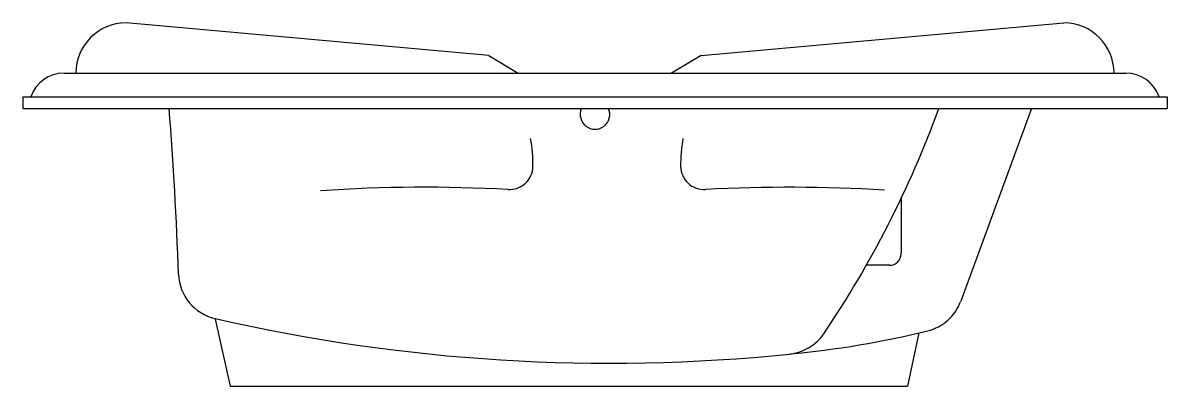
# Model space of a CAD drawing. Extents: x -0.93 to 1.01, y 0 to 0.61.
import ezdxf

# ---------------------------------------------------------------- set-up
doc = ezdxf.new("R2010")
doc.units = 0
doc.header["$LTSCALE"] = 10
doc.layers.get('0').update_dxf_attribs({"linetype": 'CONTINUOUS'})

msp = doc.modelspace()

# ---------------------------------------------------------------- linework, layer by layer
at = {"color": 0}
for p, q in [((-0.1356, 0.56), (-0.7506, 0.615)), ((0.2244, 0.56), (0.8394, 0.615)), ((-0.1356, 0.56), (-0.0856, 0.53)), ((0.2244, 0.56), (0.1744, 0.53)), ((-0.8556, 0.53), (0.9444, 0.53)), ((-0.9256, 0.49), (1.0144, 0.49)), ((-0.9256, 0.49), (-0.9256, 0.47)), ((1.0144, 0.49), (1.0144, 0.47)), ((-0.9256, 0.47), (1.0144, 0.47)), ((0.7844, 0.47), (0.6645, 0.1437)), ((0.5636, 0.3204), (0.5636, 0.2245)), ((0.5436, 0.2045), (0.5052, 0.2045)), ((-0.5993, 0.1131), (-0.5744, 0)), ((0.5935, 0.09), (0.5744, 0)), ((-0.5744, 0), (0.5744, 0))]:
    msp.add_line(p, q, dxfattribs=at)
for centre, radius, start, end in [((-0.7506, 0.53), 0.085, 90, 180), ((0.8394, 0.53), 0.085, 0, 90), ((-0.8556, 0.47), 0.06, 90, 160.5288), ((0.9444, 0.47), 0.06, 19.4712, 90), ((-7.007, -0.0284), 6.349, 1.9669, 4.50269), ((0.0444, 0.46), 0.025, 156.4218, 23.5782), ((-1.0177, 1.0706), 1.7513, 325.8948, 339.9428), ((-0.2864, 0.3767), 0.2257, 358.7972, 10.8366), ((0.4153, 0.3767), 0.2257, 169.1634, 181.2028), ((-0.1007, 0.3728), 0.04, 266.9055, 358.7972), ((0.2296, 0.3728), 0.04, 181.2028, 273.0945), ((-0.2446, -2.289), 2.6257, 86.9055, 93.8458), ((0.3735, -2.289), 2.6257, 86.4718, 93.0945), ((0.5436, 0.2245), 0.02, 270, 0), ((-0.5818, 0.1925), 0.08, 182.1822, 257.0736), ((0.5894, 0.1713), 0.08, 283.8384, 339.8121), ((0.0695, 3.03), 2.9913, 257.0736, 275.8564), ((0.2237, 1.6691), 1.6218, 275.3406, 283.7241), ((0.3665, 0.1339), 0.08, 275.8564, 325.5035)]:
    msp.add_arc(centre, radius, start, end, dxfattribs=at)

doc.saveas('drawing.dxf')
